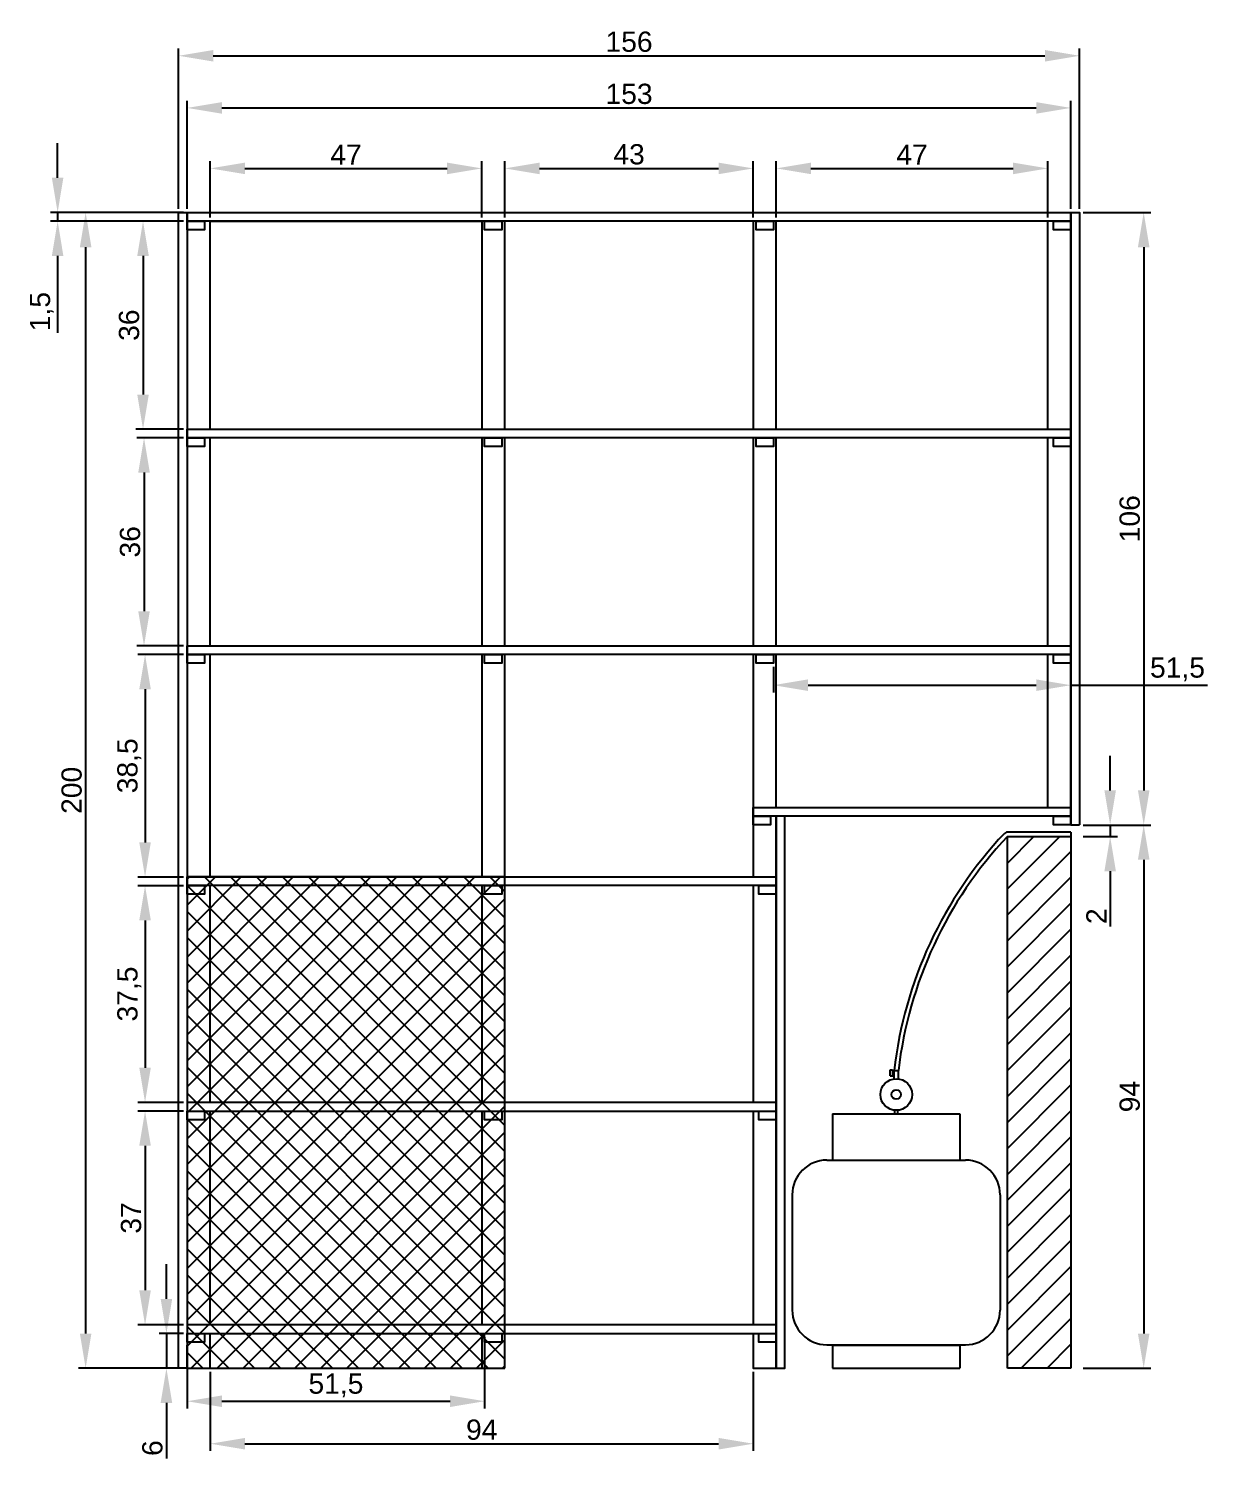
# Model space of a CAD drawing. Header units: millimetres. Extents: x 2070 to 2842, y 2043 to 2294.
# Drawn here: x 2070 to 2274.1, y 2046.6 to 2294 of the extents above; entities that cross this region are included whole.
import ezdxf

# ---------------------------------------------------------------- set-up
doc = ezdxf.new("R2010")
doc.units = ezdxf.units.MM
doc.layers.add('Obstáculos', color=7, linetype='Continuous')
doc.layers.add('referencias', color=252, linetype='Continuous')
doc.styles.get("Standard").update_dxf_attribs({"font": 'arial.ttf'})
doc.dimstyles.new('Copy of ISO-25', dxfattribs={"dimtxt": 3.5, "dimasz": 6, "dimexe": 1.25, "dimexo": 0.625, "dimtad": 1, "dimtxsty": 'Standard', "dimcen": 2.5, "dimclrd": 256, "dimclre": 256, "dimclrt": 253, "dimadec": 0, "dimazin": 0, "dimtfac": 1, "dimtmove": 0, "dimatfit": 3, "dimfxl": 1, "dimarcsym": 0})

# ---------------------------------------------------------------- blocks, each defined once
blk = doc.blocks.new('*D2')
at = {"layer": 'Defpoints', "color": 0, "transparency": 16777216}
for p in [(2250.44, 2280.31), (2097.44, 2262.21), (2250.44, 2262.21)]:
    blk.add_point(p, dxfattribs=at)
at = {"layer": 'referencias', "lineweight": -2, "transparency": 16777216}
for p, q in [((2097.44, 2262.84), (2097.44, 2281.56)), ((2250.44, 2262.84), (2250.44, 2281.56)), ((2103.44, 2280.31), (2244.44, 2280.31))]:
    blk.add_line(p, q, dxfattribs=at)
at = {"layer": 'referencias', "transparency": 16777216}
for points in [[(2103.44, 2281.31), (2103.44, 2279.31), (2097.44, 2280.31)], [(2244.44, 2281.31), (2244.44, 2279.31), (2250.44, 2280.31)]]:
    blk.add_solid(points, dxfattribs=at)
at = {"layer": 'referencias', "color": 253, "transparency": 16777216, "insert": (2173.94, 2282.72), "char_height": 3.5, "attachment_point": 5}
blk.add_mtext('153', dxfattribs=at)
blk = doc.blocks.new('*D5')
at = {"layer": 'Defpoints', "color": 0, "transparency": 16777216}
for p in [(2246.44, 2269.84), (2199.44, 2260.71), (2246.44, 2260.71)]:
    blk.add_point(p, dxfattribs=at)
at = {"layer": 'referencias', "lineweight": -2, "transparency": 16777216}
for p, q in [((2199.44, 2261.34), (2199.44, 2271.09)), ((2205.44, 2269.84), (2240.44, 2269.84)), ((2246.44, 2261.34), (2246.44, 2271.09))]:
    blk.add_line(p, q, dxfattribs=at)
at = {"layer": 'referencias', "transparency": 16777216}
for points in [[(2205.44, 2270.84), (2205.44, 2268.84), (2199.44, 2269.84)], [(2240.44, 2270.84), (2240.44, 2268.84), (2246.44, 2269.84)]]:
    blk.add_solid(points, dxfattribs=at)
at = {"layer": 'referencias', "color": 253, "transparency": 16777216, "insert": (2222.94, 2272.22), "char_height": 3.5, "attachment_point": 5}
blk.add_mtext('47', dxfattribs=at)
blk = doc.blocks.new('*D6')
at = {"layer": 'Defpoints', "color": 0, "transparency": 16777216}
for p in [(2097.44, 2260.71), (2089.79, 2224.71), (2097.44, 2224.71)]:
    blk.add_point(p, dxfattribs=at)
at = {"layer": 'referencias', "lineweight": -2, "transparency": 16777216}
for p, q in [((2096.81, 2260.71), (2088.54, 2260.71)), ((2089.79, 2254.71), (2089.79, 2230.71)), ((2096.81, 2224.71), (2088.54, 2224.71))]:
    blk.add_line(p, q, dxfattribs=at)
at = {"layer": 'referencias', "transparency": 16777216}
for points in [[(2088.79, 2254.71), (2090.79, 2254.71), (2089.79, 2260.71)], [(2088.79, 2230.71), (2090.79, 2230.71), (2089.79, 2224.71)]]:
    blk.add_solid(points, dxfattribs=at)
at = {"layer": 'referencias', "color": 253, "transparency": 16777216, "insert": (2087.38, 2242.71), "char_height": 3.5, "attachment_point": 5, "rotation": 90}
blk.add_mtext('36', dxfattribs=at)
blk = doc.blocks.new('*D7')
at = {"layer": 'Defpoints', "color": 0, "transparency": 16777216}
for p in [(2097.44, 2223.21), (2089.96, 2187.21), (2097.44, 2187.21)]:
    blk.add_point(p, dxfattribs=at)
at = {"layer": 'referencias', "lineweight": -2, "transparency": 16777216}
for p, q in [((2096.81, 2223.21), (2088.71, 2223.21)), ((2089.96, 2217.21), (2089.96, 2193.21)), ((2096.81, 2187.21), (2088.71, 2187.21))]:
    blk.add_line(p, q, dxfattribs=at)
at = {"layer": 'referencias', "transparency": 16777216}
for points in [[(2088.96, 2217.21), (2090.96, 2217.21), (2089.96, 2223.21)], [(2088.96, 2193.21), (2090.96, 2193.21), (2089.96, 2187.21)]]:
    blk.add_solid(points, dxfattribs=at)
at = {"layer": 'referencias', "color": 253, "transparency": 16777216, "insert": (2087.55, 2205.21), "char_height": 3.5, "attachment_point": 5, "rotation": 90}
blk.add_mtext('36', dxfattribs=at)
blk = doc.blocks.new('*D8')
at = {"layer": 'Defpoints', "color": 0, "transparency": 16777216}
for p in [(2097.44, 2185.71), (2090.14, 2147.21), (2097.44, 2147.21)]:
    blk.add_point(p, dxfattribs=at)
at = {"layer": 'referencias', "lineweight": -2, "transparency": 16777216}
for p, q in [((2096.81, 2185.71), (2088.89, 2185.71)), ((2090.14, 2179.71), (2090.14, 2153.21)), ((2096.81, 2147.21), (2088.89, 2147.21))]:
    blk.add_line(p, q, dxfattribs=at)
at = {"layer": 'referencias', "transparency": 16777216}
for points in [[(2089.14, 2179.71), (2091.14, 2179.71), (2090.14, 2185.71)], [(2089.14, 2153.21), (2091.14, 2153.21), (2090.14, 2147.21)]]:
    blk.add_solid(points, dxfattribs=at)
at = {"layer": 'referencias', "color": 253, "transparency": 16777216, "insert": (2087.41, 2166.46), "char_height": 3.5, "attachment_point": 5, "rotation": 90}
blk.add_mtext('38,5', dxfattribs=at)
blk = doc.blocks.new('*D11')
at = {"layer": 'Defpoints', "color": 0, "transparency": 16777216}
for p in [(2097.44, 2068.21), (2093.84, 2062.21), (2097.44, 2062.21)]:
    blk.add_point(p, dxfattribs=at)
at = {"layer": 'referencias', "lineweight": -2, "transparency": 16777216}
for p, q in [((2093.84, 2074.21), (2093.84, 2080.21)), ((2096.81, 2068.21), (2092.59, 2068.21)), ((2093.84, 2068.21), (2093.84, 2062.21)), ((2096.81, 2062.21), (2092.59, 2062.21)), ((2093.84, 2056.21), (2093.84, 2046.6))]:
    blk.add_line(p, q, dxfattribs=at)
at = {"layer": 'referencias', "transparency": 16777216}
for points in [[(2092.84, 2074.21), (2094.84, 2074.21), (2093.84, 2068.21)], [(2092.84, 2056.21), (2094.84, 2056.21), (2093.84, 2062.21)]]:
    blk.add_solid(points, dxfattribs=at)
at = {"layer": 'referencias', "color": 253, "transparency": 16777216, "insert": (2091.42, 2048.38), "char_height": 3.5, "attachment_point": 5, "rotation": 90}
blk.add_mtext('6', dxfattribs=at)
blk = doc.blocks.new('*D12')
at = {"layer": 'Defpoints', "color": 0, "transparency": 16777216}
for p in [(2097.44, 2262.21), (2079.85, 2062.21), (2097.44, 2062.21)]:
    blk.add_point(p, dxfattribs=at)
at = {"layer": 'referencias', "lineweight": -2, "transparency": 16777216}
for p, q in [((2096.81, 2262.21), (2078.6, 2262.21)), ((2079.85, 2256.21), (2079.85, 2068.21)), ((2096.81, 2062.21), (2078.6, 2062.21))]:
    blk.add_line(p, q, dxfattribs=at)
at = {"layer": 'referencias', "transparency": 16777216}
for points in [[(2078.85, 2256.21), (2080.85, 2256.21), (2079.85, 2262.21)], [(2078.85, 2068.21), (2080.85, 2068.21), (2079.85, 2062.21)]]:
    blk.add_solid(points, dxfattribs=at)
at = {"layer": 'referencias', "color": 253, "transparency": 16777216, "insert": (2077.44, 2162.21), "char_height": 3.5, "attachment_point": 5, "rotation": 90}
blk.add_mtext('200', dxfattribs=at)
blk = doc.blocks.new('*D13')
at = {"layer": 'Defpoints', "color": 0, "transparency": 16777216}
for p in [(2097.44, 2262.21), (2075, 2260.71), (2097.44, 2260.71)]:
    blk.add_point(p, dxfattribs=at)
at = {"layer": 'referencias', "lineweight": -2, "transparency": 16777216}
for p, q in [((2075, 2268.21), (2075, 2274.21)), ((2096.81, 2262.21), (2073.75, 2262.21)), ((2075, 2262.21), (2075, 2260.71)), ((2096.81, 2260.71), (2073.75, 2260.71)), ((2075, 2254.71), (2075, 2241.4))]:
    blk.add_line(p, q, dxfattribs=at)
at = {"layer": 'referencias', "transparency": 16777216}
for points in [[(2074, 2268.21), (2076, 2268.21), (2075, 2262.21)], [(2074, 2254.71), (2076, 2254.71), (2075, 2260.71)]]:
    blk.add_solid(points, dxfattribs=at)
at = {"layer": 'referencias', "color": 253, "transparency": 16777216, "insert": (2072.27, 2245.06), "char_height": 3.5, "attachment_point": 5, "rotation": 90}
blk.add_mtext('1,5', dxfattribs=at)
blk = doc.blocks.new('*D49')
at = {"layer": 'Defpoints', "color": 0, "transparency": 16777216}
for p in [(2251.94, 2289.33), (2095.94, 2262.21), (2251.94, 2262.21)]:
    blk.add_point(p, dxfattribs=at)
at = {"layer": 'referencias', "lineweight": -2, "transparency": 16777216}
for p, q in [((2095.94, 2262.84), (2095.94, 2290.58)), ((2101.94, 2289.33), (2245.94, 2289.33)), ((2251.94, 2262.84), (2251.94, 2290.58))]:
    blk.add_line(p, q, dxfattribs=at)
at = {"layer": 'referencias', "transparency": 16777216}
for points in [[(2101.94, 2290.33), (2101.94, 2288.33), (2095.94, 2289.33)], [(2245.94, 2290.33), (2245.94, 2288.33), (2251.94, 2289.33)]]:
    blk.add_solid(points, dxfattribs=at)
at = {"layer": 'referencias', "color": 253, "transparency": 16777216, "insert": (2173.94, 2291.74), "char_height": 3.5, "attachment_point": 5}
blk.add_mtext('156', dxfattribs=at)
blk = doc.blocks.new('*D53')
at = {"layer": 'Defpoints', "color": 0, "transparency": 16777216}
for p in [(2097.44, 2145.71), (2090.14, 2108.21), (2097.44, 2108.21)]:
    blk.add_point(p, dxfattribs=at)
at = {"layer": 'referencias', "lineweight": -2, "transparency": 16777216}
for p, q in [((2096.81, 2145.71), (2088.89, 2145.71)), ((2090.14, 2139.71), (2090.14, 2114.21)), ((2096.81, 2108.21), (2088.89, 2108.21))]:
    blk.add_line(p, q, dxfattribs=at)
at = {"layer": 'referencias', "transparency": 16777216}
for points in [[(2089.14, 2139.71), (2091.14, 2139.71), (2090.14, 2145.71)], [(2089.14, 2114.21), (2091.14, 2114.21), (2090.14, 2108.21)]]:
    blk.add_solid(points, dxfattribs=at)
at = {"layer": 'referencias', "color": 253, "transparency": 16777216, "insert": (2087.41, 2126.96), "char_height": 3.5, "attachment_point": 5, "rotation": 90}
blk.add_mtext('37,5', dxfattribs=at)
blk = doc.blocks.new('*D54')
at = {"layer": 'Defpoints', "color": 0, "transparency": 16777216}
for p in [(2097.44, 2106.71), (2090.14, 2069.71), (2097.44, 2069.71)]:
    blk.add_point(p, dxfattribs=at)
at = {"layer": 'referencias', "lineweight": -2, "transparency": 16777216}
for p, q in [((2096.81, 2106.71), (2088.89, 2106.71)), ((2090.14, 2100.71), (2090.14, 2075.71)), ((2096.81, 2069.71), (2088.89, 2069.71))]:
    blk.add_line(p, q, dxfattribs=at)
at = {"layer": 'referencias', "transparency": 16777216}
for points in [[(2089.14, 2100.71), (2091.14, 2100.71), (2090.14, 2106.71)], [(2089.14, 2075.71), (2091.14, 2075.71), (2090.14, 2069.71)]]:
    blk.add_solid(points, dxfattribs=at)
at = {"layer": 'referencias', "color": 253, "transparency": 16777216, "insert": (2087.73, 2088.21), "char_height": 3.5, "attachment_point": 5, "rotation": 90}
blk.add_mtext('37', dxfattribs=at)
blk = doc.blocks.new('*D55')
at = {"layer": 'Defpoints', "color": 0, "transparency": 16777216}
for p in [(2148.44, 2269.84), (2101.44, 2260.71), (2148.44, 2260.71)]:
    blk.add_point(p, dxfattribs=at)
at = {"layer": 'referencias', "lineweight": -2, "transparency": 16777216}
for p, q in [((2101.44, 2261.34), (2101.44, 2271.09)), ((2107.44, 2269.84), (2142.44, 2269.84)), ((2148.44, 2261.34), (2148.44, 2271.09))]:
    blk.add_line(p, q, dxfattribs=at)
at = {"layer": 'referencias', "transparency": 16777216}
for points in [[(2107.44, 2270.84), (2107.44, 2268.84), (2101.44, 2269.84)], [(2142.44, 2270.84), (2142.44, 2268.84), (2148.44, 2269.84)]]:
    blk.add_solid(points, dxfattribs=at)
at = {"layer": 'referencias', "color": 253, "transparency": 16777216, "insert": (2124.94, 2272.22), "char_height": 3.5, "attachment_point": 5}
blk.add_mtext('47', dxfattribs=at)
blk = doc.blocks.new('*D56')
at = {"layer": 'Defpoints', "color": 0, "transparency": 16777216}
for p in [(2195.44, 2269.84), (2152.44, 2260.71), (2195.44, 2260.71)]:
    blk.add_point(p, dxfattribs=at)
at = {"layer": 'referencias', "lineweight": -2, "transparency": 16777216}
for p, q in [((2152.44, 2261.34), (2152.44, 2271.09)), ((2158.44, 2269.84), (2189.44, 2269.84)), ((2195.44, 2261.34), (2195.44, 2271.09))]:
    blk.add_line(p, q, dxfattribs=at)
at = {"layer": 'referencias', "transparency": 16777216}
for points in [[(2158.44, 2270.84), (2158.44, 2268.84), (2152.44, 2269.84)], [(2189.44, 2270.84), (2189.44, 2268.84), (2195.44, 2269.84)]]:
    blk.add_solid(points, dxfattribs=at)
at = {"layer": 'referencias', "color": 253, "transparency": 16777216, "insert": (2173.94, 2272.26), "char_height": 3.5, "attachment_point": 5}
blk.add_mtext('43', dxfattribs=at)
blk = doc.blocks.new('*D59')
at = {"layer": 'Defpoints', "color": 0, "transparency": 16777216}
for p in [(2251.94, 2262.21), (2251.94, 2156.21), (2263.05, 2156.21)]:
    blk.add_point(p, dxfattribs=at)
at = {"layer": 'referencias', "lineweight": -2, "transparency": 16777216}
for p, q in [((2252.56, 2262.21), (2264.3, 2262.21)), ((2263.05, 2256.21), (2263.05, 2162.21)), ((2252.56, 2156.21), (2264.3, 2156.21))]:
    blk.add_line(p, q, dxfattribs=at)
at = {"layer": 'referencias', "transparency": 16777216}
for points in [[(2262.05, 2256.21), (2264.05, 2256.21), (2263.05, 2262.21)], [(2262.05, 2162.21), (2264.05, 2162.21), (2263.05, 2156.21)]]:
    blk.add_solid(points, dxfattribs=at)
at = {"layer": 'referencias', "color": 253, "transparency": 16777216, "insert": (2260.64, 2209.21), "char_height": 3.5, "attachment_point": 5, "rotation": 90}
blk.add_mtext('106', dxfattribs=at)
blk = doc.blocks.new('*D60')
at = {"layer": 'Defpoints', "color": 0, "transparency": 16777216}
for p in [(2251.94, 2156.21), (2251.94, 2062.21), (2263.05, 2062.21)]:
    blk.add_point(p, dxfattribs=at)
at = {"layer": 'referencias', "lineweight": -2, "transparency": 16777216}
for p, q in [((2252.56, 2156.21), (2264.3, 2156.21)), ((2263.05, 2150.21), (2263.05, 2068.21)), ((2252.56, 2062.21), (2264.3, 2062.21))]:
    blk.add_line(p, q, dxfattribs=at)
at = {"layer": 'referencias', "transparency": 16777216}
for points in [[(2262.05, 2150.21), (2264.05, 2150.21), (2263.05, 2156.21)], [(2262.05, 2068.21), (2264.05, 2068.21), (2263.05, 2062.21)]]:
    blk.add_solid(points, dxfattribs=at)
at = {"layer": 'referencias', "color": 253, "transparency": 16777216, "insert": (2260.64, 2109.21), "char_height": 3.5, "attachment_point": 5, "rotation": 90}
blk.add_mtext('94', dxfattribs=at)
blk = doc.blocks.new('*D62')
at = {"layer": 'Defpoints', "color": 0, "transparency": 16777216}
for p in [(2101.44, 2062.21), (2195.44, 2062.21), (2195.44, 2049.14)]:
    blk.add_point(p, dxfattribs=at)
at = {"layer": 'referencias', "lineweight": -2, "transparency": 16777216}
for p, q in [((2101.44, 2061.59), (2101.44, 2047.89)), ((2195.44, 2061.59), (2195.44, 2047.89)), ((2107.44, 2049.14), (2189.44, 2049.14))]:
    blk.add_line(p, q, dxfattribs=at)
at = {"layer": 'referencias', "transparency": 16777216}
for points in [[(2107.44, 2050.14), (2107.44, 2048.14), (2101.44, 2049.14)], [(2189.44, 2050.14), (2189.44, 2048.14), (2195.44, 2049.14)]]:
    blk.add_solid(points, dxfattribs=at)
at = {"layer": 'referencias', "color": 253, "transparency": 16777216, "insert": (2148.44, 2051.55), "char_height": 3.5, "attachment_point": 5}
blk.add_mtext('94', dxfattribs=at)
blk = doc.blocks.new('*D66')
at = {"layer": 'Defpoints', "color": 0, "transparency": 16777216}
for p in [(2097.44, 2068.21), (2148.94, 2068.21), (2148.94, 2056.49)]:
    blk.add_point(p, dxfattribs=at)
at = {"layer": 'referencias', "lineweight": -2, "transparency": 16777216}
for p, q in [((2097.44, 2067.59), (2097.44, 2055.24)), ((2148.94, 2067.59), (2148.94, 2055.24)), ((2103.44, 2056.49), (2142.94, 2056.49))]:
    blk.add_line(p, q, dxfattribs=at)
at = {"layer": 'referencias', "transparency": 16777216}
for points in [[(2103.44, 2057.49), (2103.44, 2055.49), (2097.44, 2056.49)], [(2142.94, 2057.49), (2142.94, 2055.49), (2148.94, 2056.49)]]:
    blk.add_solid(points, dxfattribs=at)
at = {"layer": 'referencias', "color": 253, "transparency": 16777216, "insert": (2123.19, 2059.22), "char_height": 3.5, "attachment_point": 5}
blk.add_mtext('51,5', dxfattribs=at)
blk = doc.blocks.new('*D67')
at = {"layer": 'Defpoints', "color": 0, "transparency": 16777216}
for p in [(2198.94, 2184.21), (2250.44, 2184.21), (2198.94, 2180.41)]:
    blk.add_point(p, dxfattribs=at)
at = {"layer": 'referencias', "lineweight": -2, "transparency": 16777216}
for p, q in [((2198.94, 2183.59), (2198.94, 2179.16)), ((2250.44, 2183.59), (2250.44, 2179.16)), ((2204.94, 2180.41), (2244.44, 2180.41)), ((2250.44, 2180.41), (2274.08, 2180.41))]:
    blk.add_line(p, q, dxfattribs=at)
at = {"layer": 'referencias', "transparency": 16777216}
for points in [[(2204.94, 2181.41), (2204.94, 2179.41), (2198.94, 2180.41)], [(2244.44, 2181.41), (2244.44, 2179.41), (2250.44, 2180.41)]]:
    blk.add_solid(points, dxfattribs=at)
at = {"layer": 'referencias', "color": 253, "transparency": 16777216, "insert": (2268.9, 2183.14), "char_height": 3.5, "attachment_point": 5}
blk.add_mtext('51,5', dxfattribs=at)
blk = doc.blocks.new('*D69')
at = {"layer": 'Defpoints', "color": 0, "transparency": 16777216}
for p in [(2251.94, 2156.21), (2251.94, 2154.21), (2257.24, 2154.21)]:
    blk.add_point(p, dxfattribs=at)
at = {"layer": 'referencias', "lineweight": -2, "transparency": 16777216}
for p, q in [((2257.24, 2162.21), (2257.24, 2168.21)), ((2252.56, 2156.21), (2258.49, 2156.21)), ((2257.24, 2156.21), (2257.24, 2154.21)), ((2252.56, 2154.21), (2258.49, 2154.21)), ((2257.24, 2148.21), (2257.24, 2138.65))]:
    blk.add_line(p, q, dxfattribs=at)
at = {"layer": 'referencias', "transparency": 16777216}
for points in [[(2256.24, 2162.21), (2258.24, 2162.21), (2257.24, 2156.21)], [(2256.24, 2148.21), (2258.24, 2148.21), (2257.24, 2154.21)]]:
    blk.add_solid(points, dxfattribs=at)
at = {"layer": 'referencias', "color": 253, "transparency": 16777216, "insert": (2254.86, 2140.43), "char_height": 3.5, "attachment_point": 5, "rotation": 90}
blk.add_mtext('2', dxfattribs=at)

msp = doc.modelspace()

# ---------------------------------------------------------------- hatches: boundary and pattern name
at = {"layer": 'Obstáculos', "true_color": 0x636466}
h = msp.add_hatch(dxfattribs=at)
h.set_pattern_fill('ANSI31', color=251)
h.set_pattern_definition([(45, (-237.977, 0), (-2.245064, 2.245064), [])])
h.paths.add_polyline_path([(2239.438, 2062.215), (2239.438, 2154.215), (2250.438, 2154.215), (2250.438, 2062.215)])
h = msp.add_hatch(dxfattribs=at)
h.set_pattern_fill('ANSI37', color=251)
h.paths.add_polyline_path([(2152.438, 2147.215), (2097.438, 2147.215), (2097.438, 2062.215), (2152.438, 2062.215)])

# ---------------------------------------------------------------- linework, layer by layer
for p, q in [((2101.438, 2260.715), (2148.438, 2260.715)), ((2148.438, 2260.715), (2148.438, 2224.715)), ((2152.438, 2260.715), (2148.438, 2260.715)), ((2152.438, 2224.715), (2152.438, 2260.715)), ((2148.438, 2223.215), (2148.438, 2187.215)), ((2152.438, 2187.215), (2152.438, 2223.215)), ((2148.438, 2185.715), (2148.438, 2147.215)), ((2152.438, 2147.215), (2152.438, 2185.715)), ((2250.438, 2156.215), (2251.938, 2156.215)), ((2148.438, 2145.715), (2148.438, 2108.215)), ((2152.438, 2108.215), (2152.438, 2145.715)), ((2148.438, 2106.715), (2148.438, 2069.715)), ((2152.438, 2069.715), (2152.438, 2106.715)), ((2097.438, 2062.215), (2097.438, 2066.215)), ((2148.438, 2068.215), (2148.438, 2062.215)), ((2152.438, 2062.215), (2152.438, 2068.215)), ((2148.438, 2062.215), (2152.438, 2062.215))]:
    msp.add_line(p, q)
for points in [[(2095.938, 2262.215), (2097.438, 2262.215), (2097.438, 2062.215), (2095.938, 2062.215)], [(2097.438, 2262.215), (2250.438, 2262.215), (2250.438, 2260.715), (2097.438, 2260.715)], [(2100.438, 2260.715), (2100.438, 2259.215), (2097.438, 2259.215), (2097.438, 2260.715)], [(2151.938, 2260.715), (2151.938, 2259.215), (2148.938, 2259.215), (2148.938, 2260.715)], [(2198.938, 2260.715), (2198.938, 2259.215), (2195.938, 2259.215), (2195.938, 2260.715)], [(2250.438, 2260.715), (2250.438, 2259.215), (2247.438, 2259.215), (2247.438, 2260.715)], [(2097.438, 2224.715), (2250.438, 2224.715), (2250.438, 2223.215), (2097.438, 2223.215)], [(2100.438, 2223.215), (2100.438, 2221.715), (2097.438, 2221.715), (2097.438, 2223.215)], [(2151.938, 2223.215), (2151.938, 2221.715), (2148.938, 2221.715), (2148.938, 2223.215)], [(2198.938, 2223.215), (2198.938, 2221.715), (2195.938, 2221.715), (2195.938, 2223.215)], [(2250.438, 2223.215), (2250.438, 2221.715), (2247.438, 2221.715), (2247.438, 2223.215)], [(2097.438, 2187.215), (2250.438, 2187.215), (2250.438, 2185.715), (2097.438, 2185.715)], [(2100.438, 2185.715), (2100.438, 2184.215), (2097.438, 2184.215), (2097.438, 2185.715)], [(2151.938, 2185.715), (2151.938, 2184.215), (2148.938, 2184.215), (2148.938, 2185.715)], [(2198.938, 2185.715), (2198.938, 2184.215), (2195.938, 2184.215), (2195.938, 2185.715)], [(2250.438, 2185.715), (2250.438, 2184.215), (2247.438, 2184.215), (2247.438, 2185.715)], [(2250.438, 2157.715), (2195.438, 2157.715), (2195.438, 2159.215), (2250.438, 2159.215)], [(2198.438, 2157.715), (2198.438, 2156.215), (2195.438, 2156.215), (2195.438, 2157.715)], [(2199.438, 2062.215), (2200.938, 2062.215), (2200.938, 2157.715), (2199.438, 2157.715)], [(2250.438, 2157.715), (2250.438, 2156.215), (2247.438, 2156.215), (2247.438, 2157.715)], [(2097.438, 2147.215), (2199.438, 2147.215), (2199.438, 2145.715), (2097.438, 2145.715)], [(2100.438, 2145.715), (2100.438, 2144.215), (2097.438, 2144.215), (2097.438, 2145.715)], [(2151.938, 2145.715), (2151.938, 2144.215), (2148.938, 2144.215), (2148.938, 2145.715)], [(2199.438, 2145.715), (2199.438, 2144.215), (2196.438, 2144.215), (2196.438, 2145.715)], [(2097.438, 2106.715), (2199.438, 2106.715), (2199.438, 2108.215), (2097.438, 2108.215)], [(2100.438, 2106.715), (2100.438, 2105.215), (2097.438, 2105.215), (2097.438, 2106.715)], [(2151.938, 2106.715), (2151.938, 2105.215), (2148.938, 2105.215), (2148.938, 2106.715)], [(2199.438, 2106.715), (2199.438, 2105.215), (2196.438, 2105.215), (2196.438, 2106.715)], [(2097.438, 2068.215), (2199.438, 2068.215), (2199.438, 2069.715), (2097.438, 2069.715)], [(2100.438, 2068.215), (2100.438, 2066.715), (2097.438, 2066.715), (2097.438, 2068.215)], [(2151.938, 2068.215), (2151.938, 2066.715), (2148.938, 2066.715), (2148.938, 2068.215)], [(2199.438, 2068.215), (2199.438, 2066.715), (2196.438, 2066.715), (2196.438, 2068.215)]]:
    msp.add_lwpolyline(points, close=True)
for points in [[(2250.438, 2156.215), (2250.438, 2262.215), (2251.938, 2262.215), (2251.938, 2156.215)], [(2097.438, 2260.715), (2097.438, 2062.215), (2101.438, 2062.215), (2101.438, 2066.215), (2101.438, 2068.215)], [(2101.438, 2224.715), (2101.438, 2260.715)], [(2195.438, 2260.715), (2195.438, 2224.715)], [(2199.438, 2224.715), (2199.438, 2260.715)], [(2246.438, 2224.715), (2246.438, 2260.715)], [(2250.438, 2260.715), (2250.438, 2156.215)], [(2101.438, 2187.215), (2101.438, 2223.215)], [(2195.438, 2223.215), (2195.438, 2187.215)], [(2199.438, 2187.215), (2199.438, 2223.215)], [(2246.438, 2187.215), (2246.438, 2223.215)], [(2101.438, 2147.215), (2101.438, 2185.715)], [(2195.438, 2185.715), (2195.438, 2147.215)], [(2199.438, 2159.215), (2199.438, 2185.715)], [(2246.438, 2159.215), (2246.438, 2185.715)], [(2195.438, 2068.215), (2195.438, 2066.215), (2195.438, 2062.215), (2199.438, 2062.215), (2199.438, 2157.715)], [(2101.438, 2108.215), (2101.438, 2145.715)], [(2195.438, 2145.715), (2195.438, 2108.215)], [(2101.438, 2069.715), (2101.438, 2106.715)], [(2195.438, 2106.715), (2195.438, 2106.215), (2195.438, 2069.715)]]:
    msp.add_lwpolyline(points)
at = {"layer": 'Obstáculos'}
for p, q in [((2250.438, 2154.955), (2239.299, 2154.955)), ((2239.438, 2154.215), (2250.438, 2154.215)), ((2239.438, 2062.215), (2239.438, 2154.215)), ((2250.438, 2154.955), (2250.438, 2154.215)), ((2250.438, 2154.215), (2250.438, 2062.215)), ((2097.438, 2147.215), (2097.438, 2062.215)), ((2152.438, 2147.215), (2097.438, 2147.215)), ((2152.438, 2062.215), (2152.438, 2147.215)), ((2219.167, 2113.866), (2219.526, 2113.866)), ((2219.167, 2112.806), (2219.167, 2113.866)), ((2219.526, 2113.866), (2219.526, 2112.926)), ((2219.838, 2112.273), (2219.838, 2113.715)), ((2219.838, 2113.715), (2220.578, 2113.715)), ((2220.578, 2112.297), (2220.578, 2113.715)), ((2219.167, 2112.806), (2219.838, 2112.806)), ((2219.526, 2112.926), (2219.838, 2112.926)), ((2209.188, 2106.215), (2209.188, 2098.215)), ((2209.188, 2106.215), (2231.188, 2106.215)), ((2219.958, 2106.2), (2219.958, 2106.853)), ((2220.458, 2106.2), (2220.458, 2106.837)), ((2231.188, 2106.215), (2231.188, 2098.215)), ((2208.188, 2098.215), (2232.188, 2098.215)), ((2202.188, 2092.215), (2202.188, 2088.249)), ((2238.188, 2092.215), (2238.188, 2088.249)), ((2202.188, 2088.249), (2202.188, 2072.267)), ((2238.188, 2088.249), (2238.188, 2072.267)), ((2208.188, 2066.267), (2232.188, 2066.267)), ((2209.188, 2066.215), (2231.188, 2066.215)), ((2209.188, 2066.215), (2209.188, 2062.215)), ((2231.188, 2066.215), (2231.188, 2062.215)), ((2097.438, 2062.215), (2152.438, 2062.215)), ((2209.188, 2062.215), (2231.188, 2062.215)), ((2250.438, 2062.215), (2239.438, 2062.215))]:
    msp.add_line(p, q, dxfattribs=at)
for radius in [2.738, 0.821]:
    msp.add_circle((2220.195, 2109.573), radius, dxfattribs=at)
for centre, radius, start, end in [((2291.113, 2105.517), 71.745, 136.67552, 173.43861), ((2291.166, 2105.485), 71.066, 136.70914, 173.34963), ((2239.431, 2154.273), 0.694, 100.99705, 137.39494), ((2208.188, 2092.215), 6, 90, 180), ((2232.188, 2092.215), 6, 0, 90), ((2208.188, 2072.267), 6, 180, 270), ((2232.188, 2072.267), 6, 270, 0)]:
    msp.add_arc(centre, radius, start, end, dxfattribs=at)

# ---------------------------------------------------------------- dimensions: what is measured, and where the dimension line sits
at = {"layer": 'referencias'}
for base, p1, p2, picture, middle in [((2251.938, 2289.326), (2095.938, 2262.215), (2251.938, 2262.215), '*D49', (2173.938, 2291.738)), ((2148.438, 2269.843), (2101.438, 2260.715), (2148.438, 2260.715), '*D55', (2124.938, 2272.218)), ((2195.438, 2269.843), (2152.438, 2260.715), (2195.438, 2260.715), '*D56', (2173.938, 2272.256)), ((2246.438, 2269.843), (2199.438, 2260.715), (2246.438, 2260.715), '*D5', (2222.938, 2272.218)), ((2148.938, 2056.493), (2097.438, 2068.215), (2148.938, 2068.215), '*D66', (2123.188, 2059.221)), ((2195.438, 2049.141), (2101.438, 2062.215), (2195.438, 2062.215), '*D62', (2148.438, 2051.553))]:
    dim = msp.add_linear_dim(base=base, p1=p1, p2=p2, dimstyle='Copy of ISO-25', dxfattribs=at)
    dim.commit()
    dim.dimension.update_dxf_attribs({"geometry": picture, "text_midpoint": middle})
for base, p1, p2, picture, middle in [((2250.438, 2280.31), (2097.438, 2262.215), (2250.438, 2262.215), '*D2', (2173.938, 2280.31)), ((2198.938, 2180.414), (2250.438, 2184.215), (2198.938, 2184.215), '*D67', (2268.897, 2180.414))]:
    dim = msp.add_linear_dim(base=base, p1=p1, p2=p2, dimstyle='Copy of ISO-25', dxfattribs=at)
    dim.commit()
    dim.dimension.update_dxf_attribs({"geometry": picture, "text_midpoint": middle, "dimtype": 160})
for base, p1, p2, picture, middle in [((2074.999, 2260.715), (2097.438, 2262.215), (2097.438, 2260.715), '*D13', (2072.27, 2245.056)), ((2079.849, 2062.215), (2097.438, 2262.215), (2097.438, 2062.215), '*D12', (2077.437, 2162.215)), ((2263.051, 2156.215), (2251.938, 2262.215), (2251.938, 2156.215), '*D59', (2260.639, 2209.215)), ((2089.791, 2224.715), (2097.438, 2260.715), (2097.438, 2224.715), '*D6', (2087.378, 2242.715)), ((2089.96, 2187.215), (2097.438, 2223.215), (2097.438, 2187.215), '*D7', (2087.546, 2205.215)), ((2090.139, 2147.215), (2097.438, 2185.715), (2097.438, 2147.215), '*D8', (2087.41, 2166.465)), ((2257.241, 2154.215), (2251.938, 2156.215), (2251.938, 2154.215), '*D69', (2254.859, 2140.431)), ((2263.051, 2062.215), (2251.938, 2156.215), (2251.938, 2062.215), '*D60', (2260.639, 2109.215)), ((2090.139, 2108.215), (2097.438, 2145.715), (2097.438, 2108.215), '*D53', (2087.41, 2126.965)), ((2090.139, 2069.715), (2097.438, 2106.715), (2097.438, 2069.715), '*D54', (2087.725, 2088.215))]:
    dim = msp.add_linear_dim(base=base, p1=p1, p2=p2, angle=90, dimstyle='Copy of ISO-25', dxfattribs=at)
    dim.commit()
    dim.dimension.update_dxf_attribs({"geometry": picture, "text_midpoint": middle})
dim = msp.add_linear_dim(base=(2093.836, 2062.215), p1=(2097.438, 2068.215), p2=(2097.438, 2062.215), angle=90, dimstyle='Copy of ISO-25', dxfattribs=at)
dim.commit()
dim.dimension.update_dxf_attribs({"geometry": '*D11', "text_midpoint": (2093.836, 2048.38), "dimtype": 160})

doc.saveas('drawing.dxf')
